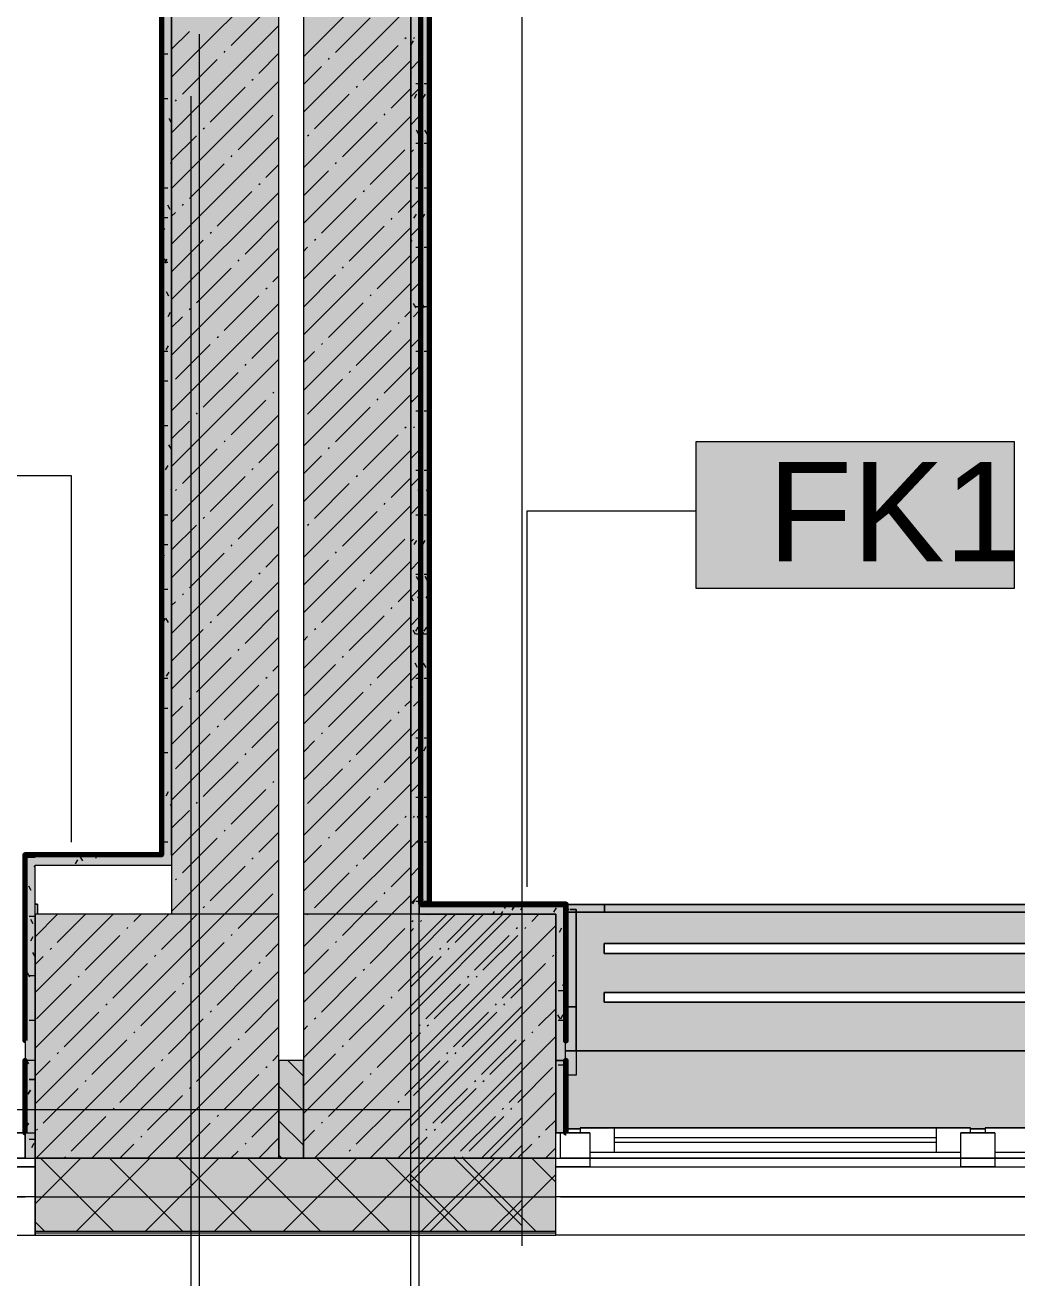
# Model space of a CAD drawing. Header units: millimetres. Extents: x -3817 to 677485, y -22715 to 103890.
# Drawn here: x 590138 to 592171, y 1531 to 4100 of the extents above; entities that cross this region are included whole.
import ezdxf

# ---------------------------------------------------------------- set-up
doc = ezdxf.new("R2010")
doc.units = ezdxf.units.MM
doc.layers.add('PDF _Геометрия', color=7, linetype='Continuous', true_color=0x1d1d1d)
doc.layers.add('PDF _Сплошная заливка', color=7, linetype='Continuous', true_color=0xffffff)
doc.layers.add('PDF _Текст', color=7, linetype='Continuous')
doc.styles.add('PDF GOST-Common', font='arial.ttf')

msp = doc.modelspace()

# ---------------------------------------------------------------- hatches: boundary and pattern name
at = {"layer": 'PDF _Сплошная заливка', "transparency": 33554559}
for points in [[(590648.6, 2276.9), (590658.1, 2276.9), (590658.1, 9276.9), (590438.1, 9276.9), (590438.1, 2276.9), (590501.3, 2276.9)], [(590717.2, 2276.9), (590928.1, 2276.9), (590928.1, 9276.9), (590708.1, 9276.9), (590708.1, 2276.9)], [(590934.8, 2276.9), (590948.1, 2276.9), (590948.1, 9256.9), (590928.1, 9256.9), (590928.1, 2276.9), (590934.6, 2276.9)], [(590965.5, 2276.9), (590965.5, 9256.9), (590945.5, 9256.9), (590945.5, 2276.9), (590952.1, 2276.9)], [(590418.1, 2397.9), (590438.1, 2397.9), (590438.1, 8946.9), (590418.1, 8946.9), (590418.1, 2398.9)], [(590138.1, 1776.9), (590158.1, 1776.9), (590158.1, 2397.9), (590138.1, 2397.9), (590138.1, 2017.9)], [(591225.5, 2276.9), (591245.5, 2276.9), (591245.5, 2296.9), (590965.5, 2296.9), (590965.5, 2276.9)], [(590158.1, 1776.9), (590658.1, 1776.9), (590658.1, 2276.9), (590158.1, 2276.9), (590158.1, 2138.1)], [(590783.6, 1776.9), (591155.8, 1776.9), (591155.8, 2276.9), (590708.1, 2276.9), (590708.1, 1776.9)], [(590928.1, 1776.9), (591225.5, 1776.9), (591225.5, 2276.9), (590928.1, 2276.9), (590928.1, 2241.5)]]:
    msp.add_hatch(color=256, dxfattribs=at).paths.add_polyline_path(points)
at = {"layer": 'PDF _Сплошная заливка', "true_color": 0xeae6de, "transparency": 33554559}
h = msp.add_hatch(color=254, dxfattribs=at)
h.paths.add_polyline_path([(591246.5, 1996.9), (593325.2, 1996.9), (593325.2, 2296.9), (591246.5, 2295), (591245.5, 1996.9)], flags=0)
h.paths.add_polyline_path([(591325, 2096.8), (591325, 2116.8), (593245.4, 2116.8), (593245.4, 2096.8), (591951.7, 2096.8)], flags=0)
h.paths.add_polyline_path([(591325, 2196.8), (591325, 2216.8), (593245.4, 2216.8), (593245.4, 2196.8), (591951.7, 2196.8)], flags=0)
msp.add_hatch(color=254, dxfattribs=at).paths.add_polyline_path([(591246.5, 1836.9), (593304.5, 1838.9), (593305.5, 1976.9), (593325.2, 1976.9), (593325.2, 1996.9), (591245.5, 1996.9), (591246.5, 1838.9)])
at = {"layer": 'PDF _Сплошная заливка', "transparency": 33554559}
h = msp.add_hatch(color=256, dxfattribs=at)
h.paths.add_polyline_path([(590708.1, 1776.9), (590708.1, 1976.9), (590658.1, 1976.9), (590658.1, 1776.9)], flags=0)
h.paths.add_polyline_path([(584278.1, 1776.9), (584278.1, 1976.9), (583278.4, 1976.9), (583278.4, 1776.9), (584206.9, 1776.9)], flags=0)
h.paths.add_polyline_path([(588591.4, 1776.9), (589258.1, 1776.9), (589258.1, 1976.9), (588138.1, 1976.9), (588138.1, 1776.9)], flags=0)
h.paths.add_polyline_path([(585778.1, 1776.9), (586038.1, 1776.9), (586038.1, 1976.9), (585778.1, 1976.9)], flags=0)
h.paths.add_polyline_path([(576978.1, 1776.9), (577608.1, 1776.9), (577608.1, 1976.9), (576978.1, 1976.9)], flags=0)
h.paths.add_polyline_path([(578448.1, 1776.9), (578577.9, 1776.9), (578577.9, 1976.9), (578448.1, 1976.9), (578448.1, 1803.6)], flags=0)
h.paths.add_polyline_path([(574878.1, 1776.9), (574878.1, 1976.9), (574678.1, 1976.9), (574678.1, 1776.9)], flags=0)
h.paths.add_polyline_path([(574078.1, 1776.9), (574078.1, 1976.9), (573778.1, 1976.9), (573778.1, 1776.9), (573976.6, 1776.9)], flags=0)
h.paths.add_polyline_path([(582097.9, 1776.9), (582378.4, 1776.9), (582378.4, 1976.9), (582097.9, 1976.9)], flags=0)
h.paths.add_polyline_path([(572878.1, 1776.9), (572878.1, 1976.9), (571528.1, 1976.9), (571528.1, 1776.9), (572515.1, 1776.9)], flags=0)
h.paths.add_polyline_path([(563278.1, 1776.9), (563278.1, 1976.9), (562527.9, 1976.9), (562527.9, 1776.9), (563015.5, 1776.9)], flags=0)
h.paths.add_polyline_path([(564178.1, 1776.9), (564328.1, 1776.9), (564328.1, 1976.9), (564178.1, 1976.9)], flags=0)
h.paths.add_polyline_path([(569428.1, 1776.9), (569428.1, 1976.9), (568678.1, 1976.9), (568678.1, 1776.9), (568861.4, 1776.9)], flags=0)
h.paths.add_polyline_path([(567028.1, 1776.9), (567778.1, 1776.9), (567778.1, 1976.9), (567028.1, 1976.9)], flags=0)
h.paths.add_polyline_path([(558998.1, 1776.9), (559828.1, 1776.9), (559828.1, 1976.9), (558998.1, 1976.9)], flags=0)
h = msp.add_hatch(color=256, dxfattribs=at)
h.paths.add_polyline_path([(584278.1, 1626.9), (584278.1, 1776.9), (583278.4, 1776.9), (583278.4, 1626.9), (584206.9, 1626.9)], flags=0)
h.paths.add_polyline_path([(589258.1, 1626.9), (589258.1, 1776.9), (588138.1, 1776.9), (588138.1, 1626.9), (588591.4, 1626.9)], flags=0)
h.paths.add_polyline_path([(586038.1, 1626.9), (586038.1, 1776.9), (585178.1, 1776.9), (585178.1, 1626.9), (585668.4, 1626.9)], flags=0)
h.paths.add_polyline_path([(591155.8, 1626.9), (591155.8, 1776.9), (590158.1, 1776.9), (590158.1, 1626.9), (590783.6, 1626.9)], flags=0)
h.paths.add_polyline_path([(573778.1, 1626.9), (574878.1, 1626.9), (574878.1, 1776.9), (573778.1, 1776.9)], flags=0)
h.paths.add_polyline_path([(581257.9, 1626.9), (582378.4, 1626.9), (582378.4, 1776.9), (581257.9, 1776.9)], flags=0)
h.paths.add_polyline_path([(578448.1, 1626.9), (578577.9, 1626.9), (578577.9, 1776.9), (576978.1, 1776.9), (576978.1, 1626.9), (578361, 1626.9)], flags=0)
h.paths.add_polyline_path([(564928.1, 1626.9), (564928.1, 1776.9), (564178.1, 1776.9), (564178.1, 1626.9), (564477, 1626.9)], flags=0)
h.paths.add_polyline_path([(567778.1, 1626.9), (567778.1, 1776.9), (567028.1, 1776.9), (567028.1, 1626.9), (567399.9, 1626.9)], flags=0)
h.paths.add_polyline_path([(572878.1, 1626.9), (572878.1, 1776.9), (571528.1, 1776.9), (571528.1, 1626.9), (572515.1, 1626.9)], flags=0)
h.paths.add_polyline_path([(568861.4, 1626.9), (569428.1, 1626.9), (569428.1, 1776.9), (568678.1, 1776.9), (568678.1, 1626.9)], flags=0)
h.paths.add_polyline_path([(563278.1, 1626.9), (563278.1, 1776.9), (562527.9, 1776.9), (562527.9, 1626.9), (563015.5, 1626.9)], flags=0)
h.paths.add_polyline_path([(560427.9, 1626.9), (560427.9, 1776.9), (558998.1, 1776.9), (558998.1, 1626.9), (559361.8, 1626.9)], flags=0)
h.paths.add_polyline_path([(555898.1, 1626.9), (555898.1, 1776.9), (551908.1, 1776.9), (551908.1, 1626.9), (554977.4, 1626.9)], flags=0)
h = msp.add_hatch(color=256, dxfattribs=at)
h.paths.add_polyline_path([(608704, 1626.9), (608812.6, 1626.9), (608812.6, 1776.9), (608475.5, 1776.9), (608475.5, 1626.9)], flags=0)
h.paths.add_polyline_path([(607695.5, 1626.9), (607695.5, 1776.9), (606945.5, 1776.9), (606945.5, 1626.9), (607247.2, 1626.9)], flags=0)
h.paths.add_polyline_path([(604095.5, 1626.9), (604845.5, 1626.9), (604845.5, 1776.9), (604095.5, 1776.9)], flags=0)
h.paths.add_polyline_path([(602877.1, 1626.9), (603195.5, 1626.9), (603195.5, 1776.9), (602445.5, 1776.9), (602445.5, 1626.9)], flags=0)
h.paths.add_polyline_path([(600345.5, 1626.9), (600345.5, 1776.9), (599595.5, 1776.9), (599595.5, 1626.9), (600095.5, 1626.9)], flags=0)
h.paths.add_polyline_path([(596321.9, 1626.9), (596495.5, 1626.9), (596495.5, 1776.9), (594845.5, 1776.9), (594845.5, 1626.9), (594865.2, 1626.9)], flags=0)
h.paths.add_polyline_path([(593408.5, 1626.9), (593945.5, 1626.9), (593945.5, 1776.9), (593325.5, 1776.9), (593325.5, 1626.9)], flags=0)
h.paths.add_polyline_path([(591223.4, 1626.9), (591225.5, 1626.9), (591223.4, 1776.9), (590928.1, 1776.9), (590928.1, 1626.9)], flags=0)

# ---------------------------------------------------------------- linework, layer by layer
at = {"layer": 'PDF _Геометрия', "color": 7, "lineweight": 9}
for points in [[(590928.1, 1596.9), (590928.1, 13336.7), (590628.1, 13486.7), (591228.1, 13786.7), (590928.1, 13936.7), (590928.1, 25676.6)], [(591155.8, 25676.6), (591155.8, 13936.7), (591455.8, 13786.7), (590855.8, 13486.7), (591155.8, 13336.7), (591155.8, 1596.9)], [(590928.1, 9256.9), (590928.1, 2276.9), (590928.1, 9256.9), (590928.1, 9276.9)], [(590945.5, 9256.9), (590945.5, 2276.9), (590945.5, 9256.9), (590945.5, 9276.9)], [(590948.1, 2297.9), (590948.1, 9256.9)], [(590965.5, 2297.9), (590965.5, 9256.9)], [(590438.1, 9026.9), (590438.1, 8946.9), (590438.1, 2397.9), (590438.1, 2377.9)], [(590438.1, 2397.9), (590438.1, 8946.9), (590418.1, 8946.9)], [(590418.1, 8926.9), (590418.1, 2398.9)], [(590232.6, 2424.7), (590232.6, 3176.1), (590093, 3176.1)], [(591166.6, 2333.4), (591166.6, 3103.9), (591512.4, 3103.9)], [(590138.1, 2397.9), (590138.1, 2029.9), (590138.1, 2017.9)], [(590418.1, 2397.9), (590158.1, 2397.9)], [(591155.8, 2276.9), (590708.1, 2276.9), (590708.1, 1776.9), (591155.8, 1776.9), (590928.1, 1776.9)], [(590945.5, 1776.9), (591223.4, 1776.9), (590928.1, 1776.9), (591225.5, 1776.9), (591225.5, 2276.9), (590928.1, 2276.9)], [(591155.8, 1776.9), (590658.1, 1776.9), (590708.1, 1776.9), (590708.1, 1976.9)], [(590658.1, 1976.9), (590658.1, 1776.9)], [(590158.1, 1697.9), (591155.8, 1697.9)], [(590928.1, 1697.9), (591225.5, 1697.9)], [(590158.1, 1626.9), (591155.8, 1626.9)], [(590158.1, 1623.9), (591155.8, 1623.9)], [(590928.1, 1626.9), (591225.5, 1626.9)], [(590928.1, 1623.9), (591225.5, 1623.9)]]:
    msp.add_lwpolyline(points, dxfattribs=at)
at = {"layer": 'PDF _Геометрия', "color": 9, "lineweight": 9, "true_color": 0xc0c0c0}
for points in [[(590708.1, 9576.9), (590708.1, 1976.9), (590658.1, 1976.9), (590658.1, 9576.9)], [(590158.1, 1828.9), (590158.1, 1976.9), (590138.1, 1976.9), (590138.1, 1828.9)], [(591245.5, 1828.9), (591245.5, 1976.9), (591225.5, 1976.9), (591225.5, 1828.9)], [(591225.5, 1618.9), (591225.5, 1776.9), (593325.5, 1776.9), (593325.5, 1618.9)]]:
    msp.add_lwpolyline(points, close=True, dxfattribs=at)
at = {"layer": 'PDF _Геометрия', "color": 231, "lineweight": 70, "true_color": 0xff80c0}
for points in [[(590965.5, 2296.9), (591245.5, 2296.9), (591245.5, 2017.4), (591246.5, 2017.4), (591246.5, 2297.9), (591245.5, 2297.9), (590966.5, 2297.9), (590966.5, 9255.9), (591246.5, 9255.9), (591246.5, 9256.9), (591246.5, 9555.9)], [(591155.8, 2297.9), (590949.1, 2297.9), (590949.1, 9255.9), (591155.8, 9255.9)], [(589936, 8925.9), (590417.1, 8925.9), (590417.1, 2398.9), (590138.1, 2398.9), (590137.1, 2398.9), (590137.1, 2017.9), (590138.1, 2017.9)], [(590138.1, 2397.9), (590158.1, 2397.9)], [(590948.1, 2296.9), (591155.8, 2296.9)]]:
    msp.add_lwpolyline(points, dxfattribs=at)
at = {"layer": 'PDF _Геометрия', "color": 231, "lineweight": 9, "true_color": 0xff80c0}
for points in [[(591155.8, 9256.9), (590949.1, 9256.9), (590948.1, 9256.9), (590948.1, 2297.9), (590948.1, 2296.9)], [(591225.5, 9256.9), (590966.5, 9256.9), (590965.5, 9256.9), (590965.5, 2297.9), (590965.5, 2296.9)], [(590158.1, 2397.9), (590418.1, 2397.9), (590418.1, 2398.9), (590418.1, 8926.9), (590417.1, 8926.9), (589936.6, 8926.9)], [(590138.1, 2017.9), (590138.1, 2029.9), (590138.1, 2397.9)]]:
    msp.add_lwpolyline(points, dxfattribs=at)
at = {"layer": 'PDF _Геометрия', "color": 253, "lineweight": 9, "true_color": 0xaaaaaa}
for points in [[(591580.5, -29.4), (591580.5, 605.6), (590945.5, 1240.6), (590945.5, 3740.6), (590945.5, 5190)], [(591563.1, -283.3), (591563.1, 351.7), (590928.1, 986.7), (590928.1, 3486.7), (590928.1, 5063)], [(590495.5, -29.4), (590495.5, 2470.6), (590495.5, 4081.3)], [(590478.1, -283.3), (590478.1, 2216.7), (590478.1, 3954.4)], [(587535.3, 1876.9), (588428.1, 1876.9), (590928.1, 1876.9)], [(590138.1, 1828.9), (590088.1, 1828.9)], [(591295.5, 1828.9), (591225.5, 1828.9)], [(592125.5, 1828.9), (592055.5, 1828.9)], [(591345.5, 1818.9), (592005.5, 1818.9)], [(592005.5, 1808.9), (591345.5, 1808.9)], [(589258.1, 1758.9), (590158.1, 1758.9)], [(591225.5, 1758.9), (593325.5, 1758.9)]]:
    msp.add_lwpolyline(points, dxfattribs=at)
at = {"layer": 'PDF _Геометрия', "lineweight": 9}
for points in [[(590708.1, 4035.1), (590928.1, 4255.1)], [(590438.1, 3993.2), (590658.1, 4213.2)], [(590708.1, 3921.1), (590928.1, 4141.1)], [(590559.9, 4058.1), (590631.2, 4129.3)], [(590773.8, 4043.8), (590845.1, 4115.1)], [(590438.1, 3879.2), (590658.1, 4099.2)], [(590438.1, 4050.3), (590474.4, 4086.6)], [(590916.3, 4072.3), (590918.7, 4074.7)], [(590933.7, 4072.3), (590936.1, 4074.7)], [(590545.7, 4043.8), (590548.1, 4046.2)], [(590617, 4001), (590658.1, 4042.2)], [(590830.8, 3986.8), (590902.1, 4058.1)], [(590460.2, 3958.3), (590531.4, 4029.5)], [(590708.1, 3807), (590928.1, 4027)], [(590708.1, 3978.1), (590745.3, 4015.3)], [(590759.5, 4029.5), (590761.9, 4031.9)], [(590928.1, 4009.7), (590945.5, 4027)], [(590438.1, 3765.1), (590658.1, 3985.1)], [(590602.7, 3986.8), (590605.1, 3989.1)], [(590517.2, 3901.2), (590588.5, 3972.5)], [(590731, 3887), (590802.3, 3958.3)], [(590816.6, 3972.5), (590818.9, 3974.9)], [(590887.8, 3929.7), (590928.1, 3970)], [(590928.1, 3952.7), (590945.5, 3970)], [(590445.9, 3944), (590448.3, 3946.4)], [(590574.2, 3844.2), (590645.5, 3915.5)], [(590708.1, 3693), (590928.1, 3913)], [(590873.6, 3915.5), (590876, 3917.9)], [(590928.1, 3895.7), (590945.5, 3913)], [(590502.9, 3887), (590505.3, 3889.3)], [(590788, 3830), (590859.3, 3901.2)], [(590438.1, 3822.2), (590488.7, 3872.7)], [(590438.1, 3651.1), (590658.1, 3871.1)], [(590716.8, 3872.7), (590719.1, 3875.1)], [(590559.9, 3830), (590562.3, 3832.3)], [(590845.1, 3772.9), (590916.3, 3844.2)], [(590928.1, 3838.6), (590933.7, 3844.2)], [(590474.4, 3744.4), (590545.7, 3815.7)], [(590631.2, 3787.2), (590658.1, 3814.1)], [(590773.8, 3815.7), (590776.2, 3818.1)], [(590708.1, 3750), (590759.5, 3801.4)], [(590708.1, 3578.9), (590928.1, 3798.9)], [(590928.1, 3781.6), (590945.5, 3798.9)], [(590438.1, 3537), (590658.1, 3757)], [(590531.4, 3687.4), (590602.7, 3758.7)], [(590617, 3772.9), (590619.3, 3775.3)], [(590830.8, 3758.7), (590833.2, 3761)], [(590460.2, 3730.2), (590462.5, 3732.5)], [(590745.3, 3673.1), (590816.6, 3744.4)], [(590902.1, 3715.9), (590928.1, 3741.9)], [(590928.1, 3724.6), (590945.5, 3741.9)], [(590438.1, 3708.1), (590445.9, 3715.9)], [(590588.5, 3630.4), (590658.1, 3700)], [(590887.8, 3701.6), (590890.2, 3704)], [(590517.2, 3673.1), (590519.5, 3675.5)], [(590708.1, 3464.9), (590928.1, 3684.9)], [(590802.3, 3616.1), (590873.6, 3687.4)], [(590928.1, 3667.6), (590945.5, 3684.9)], [(590438.1, 3594.1), (590502.9, 3658.9)], [(590731, 3658.9), (590733.4, 3661.2)], [(590438.1, 3423), (590658.1, 3643)], [(590708.1, 3636), (590716.8, 3644.6)], [(590859.3, 3559.1), (590928.1, 3627.9)], [(590928.1, 3610.5), (590945.5, 3627.9)], [(590488.7, 3530.6), (590559.9, 3601.9)], [(590574.2, 3616.1), (590576.6, 3618.5)], [(590788, 3601.9), (590790.4, 3604.2)], [(590645.5, 3573.3), (590658.1, 3586)], [(590708.1, 3521.9), (590773.8, 3587.6)], [(590708.1, 3350.9), (590928.1, 3570.8)], [(590928.1, 3553.5), (590945.5, 3570.8)], [(590631.2, 3559.1), (590633.6, 3561.5)], [(590845.1, 3544.8), (590847.4, 3547.2)], [(590438.1, 3308.9), (590658.1, 3528.9)], [(590545.7, 3473.5), (590617, 3544.8)], [(590759.5, 3459.3), (590830.8, 3530.6)], [(590438.1, 3480), (590460.2, 3502.1)], [(590474.4, 3516.3), (590476.8, 3518.7)], [(590916.3, 3502.1), (590928.1, 3513.8)], [(590933.7, 3502.1), (590945.5, 3513.8)], [(590602.7, 3416.5), (590658.1, 3471.9)], [(590816.6, 3402.3), (590887.8, 3473.5)], [(590902.1, 3487.8), (590904.5, 3490.2)], [(590445.9, 3373.8), (590517.2, 3445)], [(590531.4, 3459.3), (590533.8, 3461.7)], [(590708.1, 3236.8), (590928.1, 3456.8)], [(590745.3, 3445), (590747.6, 3447.4)], [(590928.1, 3439.5), (590945.5, 3456.8)], [(590708.1, 3407.9), (590731, 3430.8)], [(590438.1, 3194.9), (590658.1, 3414.9)], [(590588.5, 3402.3), (590590.8, 3404.6)], [(590873.6, 3345.2), (590928.1, 3399.8)], [(590928.1, 3382.4), (590945.5, 3399.8)], [(590502.9, 3316.7), (590574.2, 3388)], [(590716.8, 3302.5), (590788, 3373.8)], [(590802.3, 3388), (590804.7, 3390.4)], [(590645.5, 3345.2), (590647.9, 3347.6)], [(590708.1, 3122.8), (590928.1, 3342.8)], [(590928.1, 3325.4), (590945.5, 3342.8)], [(590559.9, 3259.7), (590631.2, 3331)], [(590773.8, 3245.4), (590845.1, 3316.7)], [(590859.3, 3331), (590861.7, 3333.4)], [(590438.1, 3080.9), (590658.1, 3300.9)], [(590438.1, 3251.9), (590474.4, 3288.2)], [(590488.7, 3302.5), (590491, 3304.8)], [(590916.3, 3274), (590918.7, 3276.3)], [(590933.7, 3274), (590936.1, 3276.3)], [(590545.7, 3245.4), (590548.1, 3247.8)], [(590617, 3202.7), (590658.1, 3243.8)], [(590830.8, 3188.4), (590902.1, 3259.7)], [(590460.2, 3159.9), (590531.4, 3231.2)], [(590708.1, 3008.7), (590928.1, 3228.7)], [(590708.1, 3179.8), (590745.3, 3216.9)], [(590759.5, 3231.2), (590761.9, 3233.6)], [(590928.1, 3211.4), (590945.5, 3228.7)], [(590438.1, 2966.8), (590658.1, 3186.8)], [(590602.7, 3188.4), (590605.1, 3190.8)], [(590517.2, 3102.9), (590588.5, 3174.2)], [(590731, 3088.6), (590802.3, 3159.9)], [(590816.6, 3174.2), (590818.9, 3176.5)], [(590887.8, 3131.4), (590928.1, 3171.7)], [(590928.1, 3154.3), (590945.5, 3171.7)], [(590445.9, 3145.7), (590448.3, 3148)], [(590574.2, 3045.9), (590645.5, 3117.1)], [(590708.1, 2894.7), (590928.1, 3114.7)], [(590873.6, 3117.1), (590876, 3119.5)], [(590928.1, 3097.3), (590945.5, 3114.7)], [(590502.9, 3088.6), (590505.3, 3091)], [(590788, 3031.6), (590859.3, 3102.9)], [(590438.1, 3023.8), (590488.7, 3074.4)], [(590438.1, 2852.8), (590658.1, 3072.8)], [(590716.8, 3074.4), (590719.1, 3076.7)], [(590559.9, 3031.6), (590562.3, 3034)], [(590845.1, 2974.6), (590916.3, 3045.9)], [(590928.1, 3040.3), (590933.7, 3045.9)], [(590474.4, 2946.1), (590545.7, 3017.4)], [(590631.2, 2988.8), (590658.1, 3015.7)], [(590773.8, 3017.4), (590776.2, 3019.7)], [(590708.1, 2951.7), (590759.5, 3003.1)], [(590708.1, 2780.6), (590928.1, 3000.6)], [(590928.1, 2983.3), (590945.5, 3000.6)], [(590438.1, 2738.7), (590658.1, 2958.7)], [(590531.4, 2889), (590602.7, 2960.3)], [(590617, 2974.6), (590619.3, 2977)], [(590830.8, 2960.3), (590833.2, 2962.7)], [(590460.2, 2931.8), (590462.5, 2934.2)], [(590745.3, 2874.8), (590816.6, 2946.1)], [(590902.1, 2917.6), (590928.1, 2943.6)], [(590928.1, 2926.2), (590945.5, 2943.6)], [(590438.1, 2909.8), (590445.9, 2917.6)], [(590887.8, 2903.3), (590890.2, 2905.7)], [(590517.2, 2874.8), (590519.5, 2877.2)], [(590588.5, 2832), (590658.1, 2901.7)], [(590708.1, 2666.6), (590928.1, 2886.6)], [(590802.3, 2817.8), (590873.6, 2889)], [(590928.1, 2869.2), (590945.5, 2886.6)], [(590438.1, 2795.7), (590502.9, 2860.5)], [(590731, 2860.5), (590733.4, 2862.9)], [(590438.1, 2624.7), (590658.1, 2844.7)], [(590708.1, 2837.6), (590716.8, 2846.3)], [(590859.3, 2760.7), (590928.1, 2829.5)], [(590928.1, 2812.2), (590945.5, 2829.5)], [(590488.7, 2732.2), (590559.9, 2803.5)], [(590574.2, 2817.8), (590576.6, 2820.1)], [(590788, 2803.5), (590790.4, 2805.9)], [(590645.5, 2775), (590658.1, 2787.6)], [(590708.1, 2723.6), (590773.8, 2789.3)], [(590631.2, 2760.7), (590633.6, 2763.1)], [(590708.1, 2552.5), (590928.1, 2772.5)], [(590845.1, 2746.5), (590847.4, 2748.9)], [(590928.1, 2755.2), (590945.5, 2772.5)], [(590438.1, 2510.6), (590658.1, 2730.6)], [(590545.7, 2675.2), (590617, 2746.5)], [(590759.5, 2660.9), (590830.8, 2732.2)], [(590438.1, 2681.7), (590460.2, 2703.7)], [(590474.4, 2718), (590476.8, 2720.3)], [(590916.3, 2703.7), (590928.1, 2715.5)], [(590933.7, 2703.7), (590945.5, 2715.5)], [(590602.7, 2618.2), (590658.1, 2673.6)], [(590816.6, 2603.9), (590887.8, 2675.2)], [(590902.1, 2689.5), (590904.5, 2691.8)], [(590445.9, 2575.4), (590517.2, 2646.7)], [(590531.4, 2660.9), (590533.8, 2663.3)], [(590708.1, 2438.5), (590928.1, 2658.5)], [(590745.3, 2646.7), (590747.6, 2649.1)], [(590928.1, 2641.1), (590945.5, 2658.5)], [(590708.1, 2609.5), (590731, 2632.4)], [(590438.1, 2396.6), (590658.1, 2616.6)], [(590588.5, 2603.9), (590590.8, 2606.3)], [(590873.6, 2546.9), (590928.1, 2601.4)], [(590928.1, 2584.1), (590945.5, 2601.4)], [(590502.9, 2518.4), (590574.2, 2589.7)], [(590716.8, 2504.1), (590788, 2575.4)], [(590802.3, 2589.7), (590804.7, 2592)], [(590645.5, 2546.9), (590647.9, 2549.3)], [(590708.1, 2324.4), (590928.1, 2544.4)], [(590928.1, 2527.1), (590945.5, 2544.4)], [(590559.9, 2461.4), (590631.2, 2532.6)], [(590773.8, 2447.1), (590845.1, 2518.4)], [(590859.3, 2532.6), (590861.7, 2535)], [(590438.1, 2282.5), (590658.1, 2502.5)], [(590488.7, 2504.1), (590491, 2506.5)], [(590438.1, 2453.6), (590474.4, 2489.9)], [(590916.3, 2475.6), (590918.7, 2478)], [(590933.7, 2475.6), (590936.1, 2478)], [(590545.7, 2447.1), (590548.1, 2449.5)], [(590617, 2404.3), (590658.1, 2445.5)], [(590830.8, 2390.1), (590902.1, 2461.4)], [(590460.2, 2361.6), (590531.4, 2432.8)], [(590708.1, 2210.4), (590774.6, 2276.9), (590928.1, 2430.4)], [(590708.1, 2381.4), (590745.3, 2418.6)], [(590759.5, 2432.8), (590761.9, 2435.2)], [(590928.1, 2413), (590945.5, 2430.4)], [(590602.7, 2390.1), (590605.1, 2392.5)], [(590158.1, 1888.5), (590546.5, 2276.9), (590658.1, 2388.5)], [(590517.2, 2304.5), (590588.5, 2375.8)], [(590816.6, 2375.8), (590818.9, 2378.2)], [(590887.8, 2333.1), (590928.1, 2373.3)], [(590928.1, 2356), (590945.5, 2373.3)], [(590445.9, 2347.3), (590448.3, 2349.7)], [(590731, 2290.3), (590802.3, 2361.6)], [(590574.2, 2247.5), (590603.5, 2276.9), (590645.5, 2318.8)], [(590708.1, 2096.3), (590888.7, 2276.9), (590928.1, 2316.3)], [(590873.6, 2318.8), (590876, 2321.2)], [(590928.1, 2299), (590945.5, 2316.3)], [(590502.9, 2290.3), (590505.3, 2292.7)], [(590788, 2233.3), (590831.6, 2276.9), (590859.3, 2304.5)], [(590158.1, 2230.6), (590204.4, 2276.9)], [(590158.1, 2116.6), (590318.4, 2276.9)], [(590158.1, 2002.5), (590432.5, 2276.9)], [(590160.6, 1776.9), (590658.1, 2274.4)], [(590203.5, 2219), (590261.4, 2276.9)], [(590360.4, 2261.8), (590375.4, 2276.9)], [(590417.4, 2204.7), (590488.7, 2276)], [(590708.1, 1982.3), (591002.7, 2276.9)], [(590708.1, 1868.2), (591116.8, 2276.9)], [(590716.8, 2276), (590717.6, 2276.9)], [(590928.1, 2184.9), (591020.1, 2276.9)], [(590928.1, 2070.9), (591134.1, 2276.9)], [(590930.6, 2261.8), (590933, 2264.1)], [(590944.9, 2276), (590945.7, 2276.9)], [(590948, 2261.8), (590950.3, 2264.1)], [(590962.2, 2276), (590963, 2276.9)], [(591001.9, 2219), (591059.7, 2276.9)], [(591019.2, 2219), (591077.1, 2276.9)], [(591176.1, 2261.8), (591191.1, 2276.9)], [(590346.1, 2247.5), (590348.5, 2249.9)], [(590559.9, 2233.3), (590562.3, 2235.6)], [(590845.1, 2176.2), (590916.3, 2247.5)], [(590928.1, 1956.8), (591225.5, 2254.2)], [(590928.1, 2241.9), (590933.7, 2247.5)], [(591144.4, 2247.5), (591146.8, 2249.9)], [(591161.8, 2247.5), (591164.2, 2249.9)], [(590260.6, 2162), (590331.8, 2233.3)], [(590474.4, 2147.7), (590545.7, 2219)], [(590631.2, 2190.5), (590658.1, 2217.4)], [(590773.8, 2219), (590776.2, 2221.4)], [(591058.9, 2162), (591130.2, 2233.3)], [(591076.3, 2162), (591147.5, 2233.3)], [(590158.1, 2173.6), (590175, 2190.5)], [(590189.3, 2204.7), (590191.7, 2207.1)], [(590403.1, 2190.5), (590405.5, 2192.9)], [(590708.1, 2153.3), (590759.5, 2204.7)], [(590730.8, 1776.9), (591155.8, 2201.8)], [(590902.1, 2119.2), (590973.4, 2190.5)], [(590928.1, 2127.9), (590990.7, 2190.5)], [(590987.6, 2204.7), (590990, 2207.1)], [(591005, 2204.7), (591007.3, 2207.1)], [(591218.8, 2190.5), (591221.2, 2192.9)], [(590274.6, 1776.9), (590658.1, 2160.4)], [(590317.6, 2105), (590388.9, 2176.2)], [(590531.4, 2090.7), (590602.7, 2162)], [(590617, 2176.2), (590619.3, 2178.6)], [(590830.8, 2162), (590833.2, 2164.4)], [(591133.3, 2105), (591204.6, 2176.2)], [(590160.8, 2062.2), (590232.1, 2133.5)], [(590246.3, 2147.7), (590248.7, 2150.1)], [(590460.2, 2133.5), (590462.5, 2135.8)], [(590745.3, 2076.4), (590816.6, 2147.7)], [(590928.1, 1842.8), (591225.5, 2140.1)], [(590959.1, 2062.2), (591030.4, 2133.5)], [(590976.5, 2062.2), (591047.7, 2133.5)], [(591044.7, 2147.7), (591047, 2150.1)], [(591062, 2147.7), (591064.4, 2150.1)], [(591115.9, 2105), (591155.8, 2144.8)], [(590374.6, 2047.9), (590445.9, 2119.2)], [(590887.8, 2105), (590890.2, 2107.3)], [(590303.3, 2090.7), (590305.7, 2093.1)], [(590588.5, 2033.7), (590658.1, 2103.3)], [(590802.3, 2019.4), (590873.6, 2090.7)], [(590844.9, 1776.9), (591155.8, 2087.8)], [(591101.7, 2090.7), (591104, 2093.1)], [(591119, 2090.7), (591121.4, 2093.1)], [(591190.3, 2047.9), (591225.5, 2083.1)], [(590217.8, 2005.2), (590289.1, 2076.4)], [(590431.6, 1990.9), (590502.9, 2062.2)], [(590517.2, 2076.4), (590519.5, 2078.8)], [(590731, 2062.2), (590733.4, 2064.6)], [(591016.1, 2005.2), (591087.4, 2076.4)], [(591033.5, 2005.2), (591104.8, 2076.4)], [(590360.4, 2033.7), (590362.7, 2036)], [(590388.7, 1776.9), (590658.1, 2046.3)], [(590708.1, 2039.3), (590716.8, 2047.9)], [(590859.3, 1962.4), (590930.6, 2033.7)], [(590928.1, 2013.8), (590948, 2033.7)], [(590944.9, 2047.9), (590947.2, 2050.3)], [(590962.2, 2047.9), (590964.6, 2050.3)], [(591176.1, 2033.7), (591178.4, 2036)], [(590274.8, 1948.1), (590346.1, 2019.4)], [(590488.7, 1933.9), (590559.9, 2005.2)], [(590574.2, 2019.4), (590576.6, 2021.8)], [(590788, 2005.2), (590790.4, 2007.5)], [(590976.3, 1776.9), (591225.5, 2026.1)], [(591073.2, 1948.1), (591144.4, 2019.4)], [(591090.5, 1948.1), (591161.8, 2019.4)], [(590203.5, 1990.9), (590205.9, 1993.3)], [(590417.4, 1976.7), (590419.8, 1979)], [(590645.5, 1976.7), (590658.1, 1989.3)], [(590708.1, 1925.2), (590773.8, 1990.9)], [(591001.9, 1990.9), (591004.3, 1993.3)], [(591019.2, 1990.9), (591021.6, 1993.3)], [(590158.1, 1945.5), (590189.3, 1976.7)], [(590331.8, 1891.1), (590403.1, 1962.4)], [(590631.2, 1962.4), (590633.6, 1964.8)], [(590708.1, 1944.9), (590676.1, 1976.9)], [(590916.3, 1905.4), (590987.6, 1976.7)], [(590933.7, 1905.4), (591005, 1976.7)], [(590958.9, 1776.9), (591155.8, 1973.7)], [(591147.5, 1891.1), (591218.8, 1962.4)], [(590260.6, 1933.9), (590262.9, 1936.3)], [(590502.7, 1776.9), (590658.1, 1932.3)], [(590545.7, 1876.9), (590617, 1948.1)], [(590759.5, 1862.6), (590830.8, 1933.9)], [(590845.1, 1948.1), (590847.4, 1950.5)], [(591058.9, 1933.9), (591061.3, 1936.3)], [(591076.3, 1933.9), (591078.6, 1936.3)], [(590175, 1848.3), (590246.3, 1919.6)], [(590388.9, 1834.1), (590460.2, 1905.4)], [(590474.4, 1919.6), (590476.8, 1922)], [(590708.1, 1874.2), (590658.1, 1924.2)], [(590973.4, 1848.3), (591044.7, 1919.6)], [(590990.7, 1848.3), (591062, 1919.6)], [(591090.3, 1776.9), (591225.5, 1912)], [(591130.2, 1891.1), (591155.8, 1916.7)], [(590317.6, 1876.9), (590320, 1879.2)], [(590602.7, 1819.8), (590658.1, 1875.2)], [(590816.6, 1805.6), (590887.8, 1876.9)], [(590902.1, 1891.1), (590904.5, 1893.5)], [(591115.9, 1876.9), (591118.3, 1879.2)], [(591133.3, 1876.9), (591135.7, 1879.2)], [(590232.1, 1791.3), (590303.3, 1862.6)], [(590531.4, 1862.6), (590533.8, 1865)], [(590708.1, 1803.5), (590658.1, 1853.5)], [(590745.3, 1848.3), (590747.6, 1850.7)], [(591030.4, 1791.3), (591101.7, 1862.6)], [(591047.7, 1791.3), (591119, 1862.6)], [(591073, 1776.9), (591155.8, 1859.7)], [(591204.6, 1834.1), (591225.5, 1855)], [(590160.8, 1834.1), (590163.1, 1836.5)], [(590445.9, 1777.1), (590517.2, 1848.3)], [(590708.1, 1811.2), (590731, 1834.1)], [(590959.1, 1834.1), (590961.5, 1836.5)], [(590976.5, 1834.1), (590978.8, 1836.5)], [(590331.6, 1776.9), (590360.4, 1805.6)], [(590374.6, 1819.8), (590377, 1822.2)], [(590588.5, 1805.6), (590590.8, 1807.9)], [(590616.8, 1776.9), (590658.1, 1818.2)], [(590901.9, 1776.9), (590944.9, 1819.8)], [(590928.1, 1785.7), (590962.2, 1819.8)], [(591130, 1776.9), (591155.8, 1802.6)], [(591147.3, 1776.9), (591176.1, 1805.6)], [(591190.3, 1819.8), (591192.7, 1822.2)], [(590158.1, 1683.1), (590251.9, 1776.9)], [(590319, 1626.9), (590169, 1776.9)], [(590217.8, 1777.1), (590220.2, 1779.4)], [(590243.3, 1626.9), (590393.3, 1776.9)], [(590460.5, 1626.9), (590310.5, 1776.9)], [(590384.7, 1626.9), (590534.7, 1776.9)], [(590601.9, 1626.9), (590451.9, 1776.9)], [(590526.1, 1626.9), (590676.1, 1776.9)], [(590559.7, 1776.9), (590574.2, 1791.3)], [(590743.3, 1626.9), (590593.3, 1776.9)], [(590664, 1776.9), (590658.1, 1782.8)], [(590667.6, 1626.9), (590817.6, 1776.9)], [(590884.7, 1626.9), (590734.7, 1776.9)], [(590787.8, 1776.9), (590788, 1777.1)], [(590802.3, 1791.3), (590804.7, 1793.7)], [(590809, 1626.9), (590959, 1776.9)], [(591026.1, 1626.9), (590876.1, 1776.9)], [(590928.1, 1728.6), (590976.3, 1776.9)], [(590950.4, 1626.9), (591100.4, 1776.9)], [(590967.8, 1626.9), (591117.8, 1776.9)], [(591016.1, 1777.1), (591018.5, 1779.4)], [(591155.8, 1638.7), (591017.6, 1776.9)], [(591033.5, 1777.1), (591035.9, 1779.4)], [(591184.9, 1626.9), (591034.9, 1776.9)], [(591225.5, 1727.7), (591176.3, 1776.9)], [(591204.4, 1776.9), (591225.5, 1798)], [(591043.5, 1626.9), (590928.1, 1742.2)], [(591109.2, 1626.9), (591225.5, 1743.1)], [(591091.8, 1626.9), (591155.8, 1690.8)], [(590177.6, 1626.9), (590158.1, 1646.4)]]:
    msp.add_lwpolyline(points, dxfattribs=at)
at = {"layer": 'PDF _Геометрия', "color": 253, "lineweight": 9, "true_color": 0x9b9b9b}
for points in [[(590438.1, 4064.1), (590436.6, 4061.5)], [(590933.1, 4068), (590928.1, 4059.4)], [(590950.4, 4068), (590945.5, 4059.4)], [(590420.5, 4040.9), (590430.6, 4040.9)], [(590929, 4000), (590928.1, 3998.4)], [(590946.4, 4000), (590945.5, 3998.4)], [(590940.2, 3958.3), (590935.1, 3949.6)], [(590938.7, 3980), (590948.1, 3980)], [(590957.5, 3958.3), (590952.5, 3949.6)], [(590956, 3980), (590965.5, 3980)], [(590420.5, 3949.5), (590430.6, 3949.5)], [(590418.2, 3907.7), (590418.1, 3907.5)], [(590438.1, 3899.9), (590433.2, 3908.4)], [(590945, 3875.5), (590939.9, 3884.2)], [(590962.3, 3875.5), (590957.3, 3884.2)], [(590938.7, 3858.1), (590948.1, 3858.1)], [(590956, 3858.1), (590965.5, 3858.1)], [(590438.1, 3839), (590437.3, 3840.4)], [(590438.1, 3820.3), (590435.5, 3815.7)], [(590420.5, 3766.6), (590430.6, 3766.6)], [(590938.7, 3766.6), (590948.1, 3766.6)], [(590956, 3766.6), (590965.5, 3766.6)], [(590435.3, 3722), (590430.2, 3730.7)], [(590420.5, 3705.7), (590430.6, 3705.7)], [(590939.1, 3712.6), (590934, 3703.9)], [(590956.4, 3712.6), (590951.4, 3703.9)], [(590424.1, 3680.3), (590419.1, 3689.1)], [(590930.8, 3656.1), (590928.1, 3660.8)], [(590948.1, 3667.3), (590945.2, 3662.2)], [(590948.2, 3656.1), (590945.5, 3660.8)], [(590965.5, 3667.3), (590962.6, 3662.2)], [(590938.7, 3644.7), (590948.1, 3644.7)], [(590956, 3644.7), (590965.5, 3644.7)], [(590420.5, 3614.2), (590430.6, 3614.2)], [(590428.2, 3612.3), (590423.2, 3621)], [(590428.3, 3620.3), (590423.3, 3611.6)], [(590432.3, 3544.3), (590427.3, 3553)], [(590939, 3520.1), (590934, 3528.8)], [(590938.7, 3522.8), (590948.1, 3522.8)], [(590956.3, 3520.1), (590951.3, 3528.8)], [(590956, 3522.8), (590965.5, 3522.8)], [(590421.1, 3502.6), (590418.1, 3507.9)], [(590435.4, 3510.7), (590430.3, 3502)], [(590431.3, 3442.6), (590426.2, 3433.9)], [(590420.5, 3431.3), (590430.6, 3431.3)], [(590938.7, 3431.3), (590948.1, 3431.3)], [(590956, 3431.3), (590965.5, 3431.3)], [(590438.1, 3393.5), (590437.4, 3392.3)], [(590420.5, 3370.4), (590430.6, 3370.4)], [(590418.1, 3324.9), (590418.1, 3325)], [(590929.8, 3330.8), (590928.1, 3327.8)], [(590947.2, 3330.8), (590945.5, 3327.8)], [(590938.7, 3309.4), (590948.1, 3309.4)], [(590956, 3309.4), (590965.5, 3309.4)], [(590420.5, 3278.9), (590430.6, 3278.9)], [(590437.5, 3230.5), (590432.4, 3239.2)], [(590948.1, 3240.6), (590947.1, 3238.8)], [(590965.5, 3240.6), (590964.4, 3238.8)], [(590430.2, 3196.9), (590425.1, 3188.2)], [(590938.7, 3187.5), (590948.1, 3187.5)], [(590956, 3187.5), (590965.5, 3187.5)], [(590438.1, 3149.7), (590436.3, 3146.6)], [(590948.1, 3138.5), (590943.2, 3147)], [(590965.5, 3138.5), (590960.6, 3147)], [(590420.5, 3096.1), (590430.6, 3096.1)], [(590928.7, 3085.1), (590928.1, 3084)], [(590938.7, 3096.1), (590948.1, 3096.1)], [(590946.1, 3085.1), (590945.5, 3084)], [(590956, 3096.1), (590965.5, 3096.1)], [(590948.1, 3077.6), (590947.3, 3078.9)], [(590965.5, 3077.6), (590964.7, 3078.9)], [(590420.5, 3035.1), (590430.6, 3035.1)], [(590939.9, 3043.4), (590934.8, 3034.7)], [(590957.2, 3043.4), (590952.2, 3034.7)], [(590423.3, 3011.2), (590418.3, 3019.9)], [(590938.7, 2974.1), (590948.1, 2974.1)], [(590945.3, 2960.6), (590940.2, 2969.3)], [(590956, 2974.1), (590965.5, 2974.1)], [(590962.6, 2960.6), (590957.6, 2969.3)], [(590420.5, 2943.7), (590430.6, 2943.7)], [(590947, 2933.7), (590941.9, 2925)], [(590964.3, 2933.7), (590959.3, 2925)], [(590934.1, 2918.9), (590929.1, 2927.6)], [(590951.5, 2918.9), (590946.4, 2927.6)], [(590425, 2883.1), (590420, 2874.4)], [(590431.5, 2875.1), (590426.5, 2883.8)], [(590938.2, 2850.9), (590933.2, 2859.6)], [(590942.9, 2865.7), (590937.8, 2857)], [(590938.7, 2852.2), (590948.1, 2852.2)], [(590955.5, 2850.9), (590950.5, 2859.6)], [(590960.2, 2865.7), (590955.2, 2857)], [(590956, 2852.2), (590965.5, 2852.2)], [(590420.9, 2815.1), (590418.1, 2810.3)], [(590942.3, 2782.9), (590937.3, 2791.6)], [(590959.6, 2782.9), (590954.6, 2791.6)], [(590420.5, 2760.8), (590430.6, 2760.8)], [(590432.1, 2773.5), (590427, 2764.8)], [(590938.7, 2760.8), (590948.1, 2760.8)], [(590956, 2760.8), (590965.5, 2760.8)], [(590931.1, 2741.2), (590928.1, 2746.4)], [(590948.5, 2741.2), (590945.5, 2746.4)], [(590420.5, 2699.8), (590430.6, 2699.8)], [(590938.7, 2638.9), (590948.1, 2638.9)], [(590956, 2638.9), (590965.5, 2638.9)], [(590420.5, 2608.4), (590430.6, 2608.4)], [(590941.8, 2620), (590936.7, 2611.3)], [(590959.1, 2620), (590954.1, 2611.3)], [(590419.8, 2569.4), (590418.1, 2566.4)], [(590948.1, 2570), (590947.9, 2569.6)], [(590965.5, 2570), (590965.2, 2569.6)], [(590928.1, 2563.5), (590928.1, 2563.6)], [(590945.5, 2563.5), (590945.5, 2563.6)], [(590431, 2527.7), (590425.9, 2519)], [(590438.1, 2497.9), (590435.7, 2502)], [(590938.7, 2516.9), (590948.1, 2516.9)], [(590956, 2516.9), (590965.5, 2516.9)], [(590438.1, 2479.1), (590437.1, 2477.4)], [(590947.5, 2469.1), (590942.4, 2477.8)], [(590964.8, 2469.1), (590959.8, 2477.8)], [(590420.5, 2425.5), (590430.6, 2425.5)], [(590929.5, 2415.9), (590928.1, 2413.4)], [(590938.7, 2425.5), (590948.1, 2425.5)], [(590946.9, 2415.9), (590945.5, 2413.4)], [(590956, 2425.5), (590965.5, 2425.5)], [(590146.2, 2395), (590156.3, 2395)], [(590214.3, 2397.8), (590214.3, 2397.9)], [(590237.6, 2395), (590247.7, 2395)], [(590256, 2386.6), (590250.9, 2395.3)], [(590285.6, 2397.9), (590281.7, 2391.1)], [(590298.6, 2395), (590308.7, 2395)], [(590158.1, 2373.2), (590156.5, 2376)], [(590245.1, 2388.7), (590240.1, 2380)], [(590150.4, 2325.7), (590145.4, 2334.4)], [(590936.6, 2306.2), (590931.6, 2297.5)], [(590938.7, 2303.6), (590948.1, 2303.6)], [(590953.9, 2306.2), (590948.9, 2297.5)], [(590956, 2303.6), (590965.5, 2303.6)], [(591122.2, 2288.4), (591117.3, 2296.9)], [(591139.5, 2288.4), (591134.6, 2296.9)], [(591140.7, 2294), (591135.7, 2285.2)], [(591158, 2294), (591153, 2285.2)], [(591207.6, 2292.5), (591205, 2296.9)], [(591226.1, 2289.9), (591221, 2281.2)], [(591245.5, 2287.8), (591244.2, 2290)], [(590146.2, 2273.1), (590156.3, 2273.1)], [(590154.5, 2257.6), (590149.4, 2266.3)], [(591099.1, 2282.8), (591095.6, 2276.9)], [(591116.4, 2282.8), (591113, 2276.9)], [(591237.2, 2248.2), (591232.2, 2239.5)], [(590153.7, 2230.3), (590148.6, 2221.6)], [(590158.1, 2190.4), (590153.5, 2198.3)], [(591226.9, 2198.1), (591225.5, 2200.5)], [(590147.4, 2148), (590142.4, 2156.7)], [(590146.2, 2151.2), (590156.3, 2151.2)], [(591244.3, 2138.6), (591239.3, 2129.9)], [(591230.3, 2120.7), (591240.4, 2120.7)], [(590146.2, 2059.7), (590156.3, 2059.7)], [(591235, 2062), (591230, 2070.7)], [(591230.3, 2059.7), (591240.4, 2059.7)], [(591240.2, 2070.5), (591235.2, 2061.8)], [(590140.3, 2038.3), (590138.1, 2042.1)], [(590141.4, 2026.2), (590138.1, 2020.5)], [(590140.6, 1976.9), (590144.4, 1970.3), (590139.4, 1979)], [(591230.3, 1968.3), (591240.4, 1968.3)], [(590146.2, 1815.9), (590156.3, 1815.9)], [(590155.6, 1806.9), (590150.5, 1798.2)]]:
    msp.add_lwpolyline(points, dxfattribs=at)
at = {"layer": 'PDF _Геометрия', "color": 7, "lineweight": 9}
for points in [[(592165.5, 3245.8), (591512.4, 3245.8), (591512.4, 2945.8), (592165.5, 2945.8)], [(590658.1, 2276.9), (590158.1, 2276.9), (590158.1, 1776.9), (590658.1, 1776.9)], [(590158.1, 1776.9), (590438.1, 1776.9)]]:
    msp.add_lwpolyline(points, close=True, dxfattribs=at)
at = {"layer": 'PDF _Геометрия', "color": 9, "lineweight": 9, "true_color": 0xc0c0c0}
for points in [[(590158.1, 2397.9), (590138.1, 2397.9)], [(589258.1, 1776.9), (589258.1, 1618.9), (588138.1, 1618.9), (588138.1, 1776.9), (588138.1, 1976.9), (589258.1, 1976.9), (589258.1, 1776.9), (590138.1, 1776.9), (589258.1, 1776.9), (589258.1, 1618.9), (590158.1, 1618.9), (590158.1, 1776.9), (590158.1, 2377.9), (590438.1, 2377.9), (590438.1, 2276.9)], [(591155.8, 2296.9), (590948.1, 2296.9)], [(590965.5, 2276.9), (591225.5, 2276.9), (591225.5, 1976.9), (591245.5, 1976.9), (591245.5, 2276.9), (591245.5, 2296.9), (590965.5, 2296.9)], [(590948.1, 2276.9), (591155.8, 2276.9)], [(590138.1, 2017.9), (590138.1, 1776.9), (590158.1, 1776.9)], [(590138.1, 2016.9), (590138.1, 1976.9)], [(590158.1, 1976.9), (590158.1, 1776.9), (590158.1, 1618.9), (591155.8, 1618.9)], [(590928.1, 1618.9), (591225.5, 1618.9), (591225.5, 1776.9), (591225.5, 1976.9)], [(590138.1, 1776.9), (590138.1, 1828.9)], [(593325.5, 1776.9), (591235.5, 1776.9), (591235.5, 1828.9)], [(590658.1, 1776.9), (590438.1, 1776.9)]]:
    msp.add_lwpolyline(points, dxfattribs=at)
at = {"layer": 'PDF _Геометрия', "color": 8, "lineweight": 9, "true_color": 0x808080}
for points in [[(590162.9, 2297.4), (590158.1, 2297.4)], [(590162.9, 2297.4), (590158.1, 2297.4)], [(590162.9, 2276.9), (590162.9, 2297.4), (590162.9, 2276.9), (590162.9, 2297.4)], [(593325.2, 1976.9), (593325.2, 1996.9), (591245.5, 1996.9), (593325.2, 1996.9), (593325.2, 2296.9), (591246.5, 2296.9), (593325.2, 2296.9)], [(591325, 2196.8), (591325, 2216.8), (593245.4, 2216.8), (593245.4, 2196.8)], [(591325, 2196.8), (593245.4, 2196.8), (593245.4, 2216.8), (591325, 2216.8)], [(591325, 2096.8), (591325, 2116.8), (593245.4, 2116.8), (593245.4, 2096.8)], [(591325, 2096.8), (593245.4, 2096.8), (593245.4, 2116.8), (591325, 2116.8)], [(591275.5, 1836.9), (591246.5, 1836.9)], [(592105.5, 1836.9), (592075.5, 1836.9)]]:
    msp.add_lwpolyline(points, close=True, dxfattribs=at)
for points in [[(591246.5, 2296.9), (593325.2, 2296.9), (591246.5, 2296.9)], [(591325.2, 2296.9), (593244.9, 2296.9), (591325.2, 2296.9)]]:
    msp.add_lwpolyline(points, dxfattribs=at)
at = {"layer": 'PDF _Геометрия', "color": 9, "lineweight": 9, "true_color": 0xcbc7bf}
msp.add_lwpolyline([(591252.9, 2286.9), (591246.5, 2286.9)], close=True, dxfattribs=at)
for points in [[(591246.5, 2286.9), (591252.9, 2286.9)], [(591261, 2280.9), (591257.8, 2280.9)], [(591245.5, 1996.9), (593984.2, 1996.9), (593965.6, 1996.9)], [(593301.6, 1996.9), (591267.6, 1996.9)]]:
    msp.add_lwpolyline(points, dxfattribs=at)
at = {"layer": 'PDF _Геометрия', "color": 253, "lineweight": 9, "true_color": 0xaba79f}
for points in [[(591254.9, 2286.9), (591267.6, 2286.9), (591267.6, 1946.9), (591246.5, 1946.9)], [(591246.5, 2286.9), (591252.9, 2286.9)], [(593301.6, 2280.9), (591267.6, 2280.9), (593301.6, 2280.9), (593301.6, 2243.5), (593301.6, 2286.9), (593315.3, 2286.9)], [(591267.6, 1996.9), (591267.6, 2280.9)], [(591267.6, 2280.9), (591267.6, 2086.9), (591267.6, 2280.9)]]:
    msp.add_lwpolyline(points, dxfattribs=at)
at = {"layer": 'PDF _Геометрия', "color": 254, "lineweight": 9, "true_color": 0xd5d3cf}
for points in [[(591267.6, 2286.9), (591254.9, 2286.9)], [(591267.6, 2086.9), (591246.2, 2086.9)]]:
    msp.add_lwpolyline(points, close=True, dxfattribs=at)
for points in [[(591254.9, 2286.9), (591267.6, 2286.9), (591267.6, 2280.9), (591267.6, 2286.9), (591267.6, 2280.9), (591261, 2280.9)], [(591325.2, 2296.9), (591325.2, 2280.9), (591325.2, 2296.9)], [(591257.8, 2280.9), (591246.5, 2280.9)]]:
    msp.add_lwpolyline(points, dxfattribs=at)
at = {"layer": 'PDF _Геометрия', "color": 254, "lineweight": 9, "true_color": 0xeae9e7}
for points in [[(591246.5, 2280.9), (591257.8, 2280.9)], [(591261, 2280.9), (591267.6, 2280.9)]]:
    msp.add_lwpolyline(points, dxfattribs=at)
at = {"layer": 'PDF _Геометрия', "color": 254, "lineweight": 9, "true_color": 0xe5e3df}
for points in [[(591257.8, 2280.9), (591261, 2280.9)], [(591267.6, 1996.9), (591245.5, 1996.9)]]:
    msp.add_lwpolyline(points, dxfattribs=at)
at = {"layer": 'PDF _Геометрия', "color": 253, "lineweight": 9, "true_color": 0xaba79f}
for points in [[(593244.9, 2280.9), (591325.2, 2280.9)], [(593325.2, 1976.9), (593325.2, 1996.9), (591245.5, 1996.9), (593325.2, 1996.9)]]:
    msp.add_lwpolyline(points, close=True, dxfattribs=at)
at = {"layer": 'PDF _Геометрия', "color": 7, "lineweight": 70, "true_color": 0xffd2ff}
for points in [[(590138.1, 1828.9), (590138.1, 1976.9), (590137.1, 1976.9), (590137.1, 1828.9)], [(591246.5, 1828.9), (591246.5, 1976.9), (591245.5, 1976.9), (591245.5, 1828.9)]]:
    msp.add_lwpolyline(points, close=True, dxfattribs=at)
at = {"layer": 'PDF _Геометрия', "color": 253, "lineweight": 9, "true_color": 0x9b9b9b}
for points in [[(590156.3, 1937.8), (590146.2, 1937.8)], [(590143.5, 1907.8), (590148.5, 1916.5)], [(590139.4, 1839.8), (590144.4, 1848.5)]]:
    msp.add_lwpolyline(points, close=True, dxfattribs=at)
at = {"layer": 'PDF _Геометрия', "color": 253, "lineweight": 13, "true_color": 0xaaaaaa}
for points in [[(590088.1, 1758.9), (590088.1, 1828.9), (590158.1, 1828.9), (590158.1, 1758.9)], [(591225.5, 1758.9), (591225.5, 1828.9), (591295.5, 1828.9), (591295.5, 1758.9)], [(592075.5, 1838.9), (591275.5, 1838.9), (591275.5, 1828.9), (591295.5, 1828.9), (591295.5, 1788.9), (592055.5, 1788.9), (592055.5, 1828.9), (592075.5, 1828.9)], [(592055.5, 1758.9), (592055.5, 1828.9), (592125.5, 1828.9), (592125.5, 1758.9)], [(593275.5, 1838.9), (592105.5, 1838.9), (592105.5, 1828.9), (592125.5, 1828.9), (592125.5, 1788.9), (593255.5, 1788.9), (593255.5, 1828.9), (593275.5, 1828.9)]]:
    msp.add_lwpolyline(points, close=True, dxfattribs=at)
for points in [[(591275.5, 1838.9), (592075.5, 1838.9)], [(591345.5, 1838.9), (591345.5, 1788.9)], [(592005.5, 1838.9), (592005.5, 1788.9)], [(592105.5, 1838.9), (593275.5, 1838.9)]]:
    msp.add_lwpolyline(points, dxfattribs=at)
at = {"layer": 'PDF _Геометрия', "color": 116, "lineweight": 13, "true_color": 0x008040}
for points in [[(590158.1, 1697.9), (589258.1, 1697.9), (590138.1, 1697.9)], [(591235.5, 1697.9), (593325.5, 1697.9), (591225.5, 1697.9)]]:
    msp.add_lwpolyline(points, dxfattribs=at)
at = {"layer": 'PDF _Сплошная заливка', "lineweight": 35, "transparency": 33554559}
for points in [[(590945.5, 2276.9), (590945.5, 9276.9), (590928.1, 2276.9), (590928.1, 9276.9)], [(590438.1, 2377.9), (590438.1, 2397.9), (590158.1, 2377.9), (590158.1, 2397.9)], [(591155.8, 2276.9), (591155.8, 2296.9), (590948.1, 2276.9), (590948.1, 2296.9)], [(591245.5, 1976.9), (591245.5, 2276.9), (591225.5, 1976.9), (591225.5, 2276.9)], [(590138.1, 1828.9), (590158.1, 1828.9), (590138.1, 1976.9), (590158.1, 1976.9)], [(591225.5, 1828.9), (591245.5, 1828.9), (591225.5, 1976.9), (591245.5, 1976.9)]]:
    msp.add_solid(points, dxfattribs=at)
at = {"layer": 'PDF _Сплошная заливка', "lineweight": 9, "transparency": 33554559}
msp.add_solid([(592165.5, 3245.8), (591512.4, 3245.8), (592165.5, 2945.8), (591512.4, 2945.8)], dxfattribs=at)
at = {"layer": 'PDF _Сплошная заливка', "color": 254, "lineweight": 35, "true_color": 0xffb9dc, "transparency": 33554559}
for points in [[(591245.5, 2017.4), (591246.5, 2017.4), (591245.5, 2241.5)], [(590137.1, 2029.9), (590138.1, 2029.9), (590137.1, 2138.1)]]:
    msp.add_solid(points, dxfattribs=at)
at = {"layer": 'PDF _Сплошная заливка', "color": 7, "lineweight": 35, "true_color": 0xffd2ff, "transparency": 33554559}
msp.add_solid([(590137.1, 1828.9), (590138.1, 1828.9), (590137.1, 1976.9)], dxfattribs=at)

# ---------------------------------------------------------------- texts
at = {"layer": 'PDF _Текст', "insert": (591659.5, 3102.4), "char_height": 203.2, "attachment_point": 4, "style": 'PDF GOST-Common'}
msp.add_mtext('FK1', dxfattribs=at)

doc.saveas('drawing.dxf')
